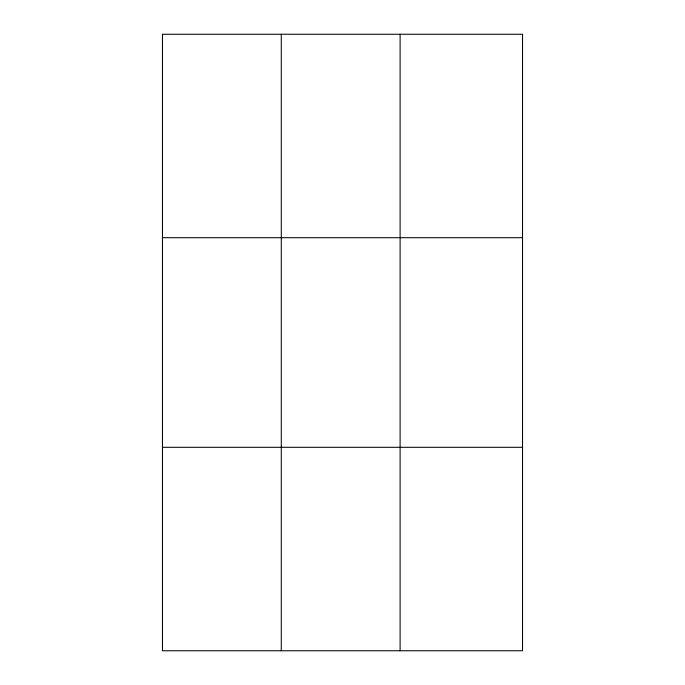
<?xml version="1.0" encoding="UTF-8"?>
<svg xmlns="http://www.w3.org/2000/svg" width="685" height="685" viewBox="0 0 685 685"><rect width="100%" height="100%" fill="white"/><g stroke="black" fill="none" stroke-linecap="round" stroke-linejoin="round"><path stroke-width="1.03" d="M281.287 34.25L281.287 650.75M400.108 34.25L400.108 650.75M162.465 237.695L522.535 237.695M162.465 447.305L522.535 447.305M522.535 633.796L522.535 650.75L162.465 650.75L162.465 34.25L522.535 34.25L522.535 633.796"/></g></svg>
